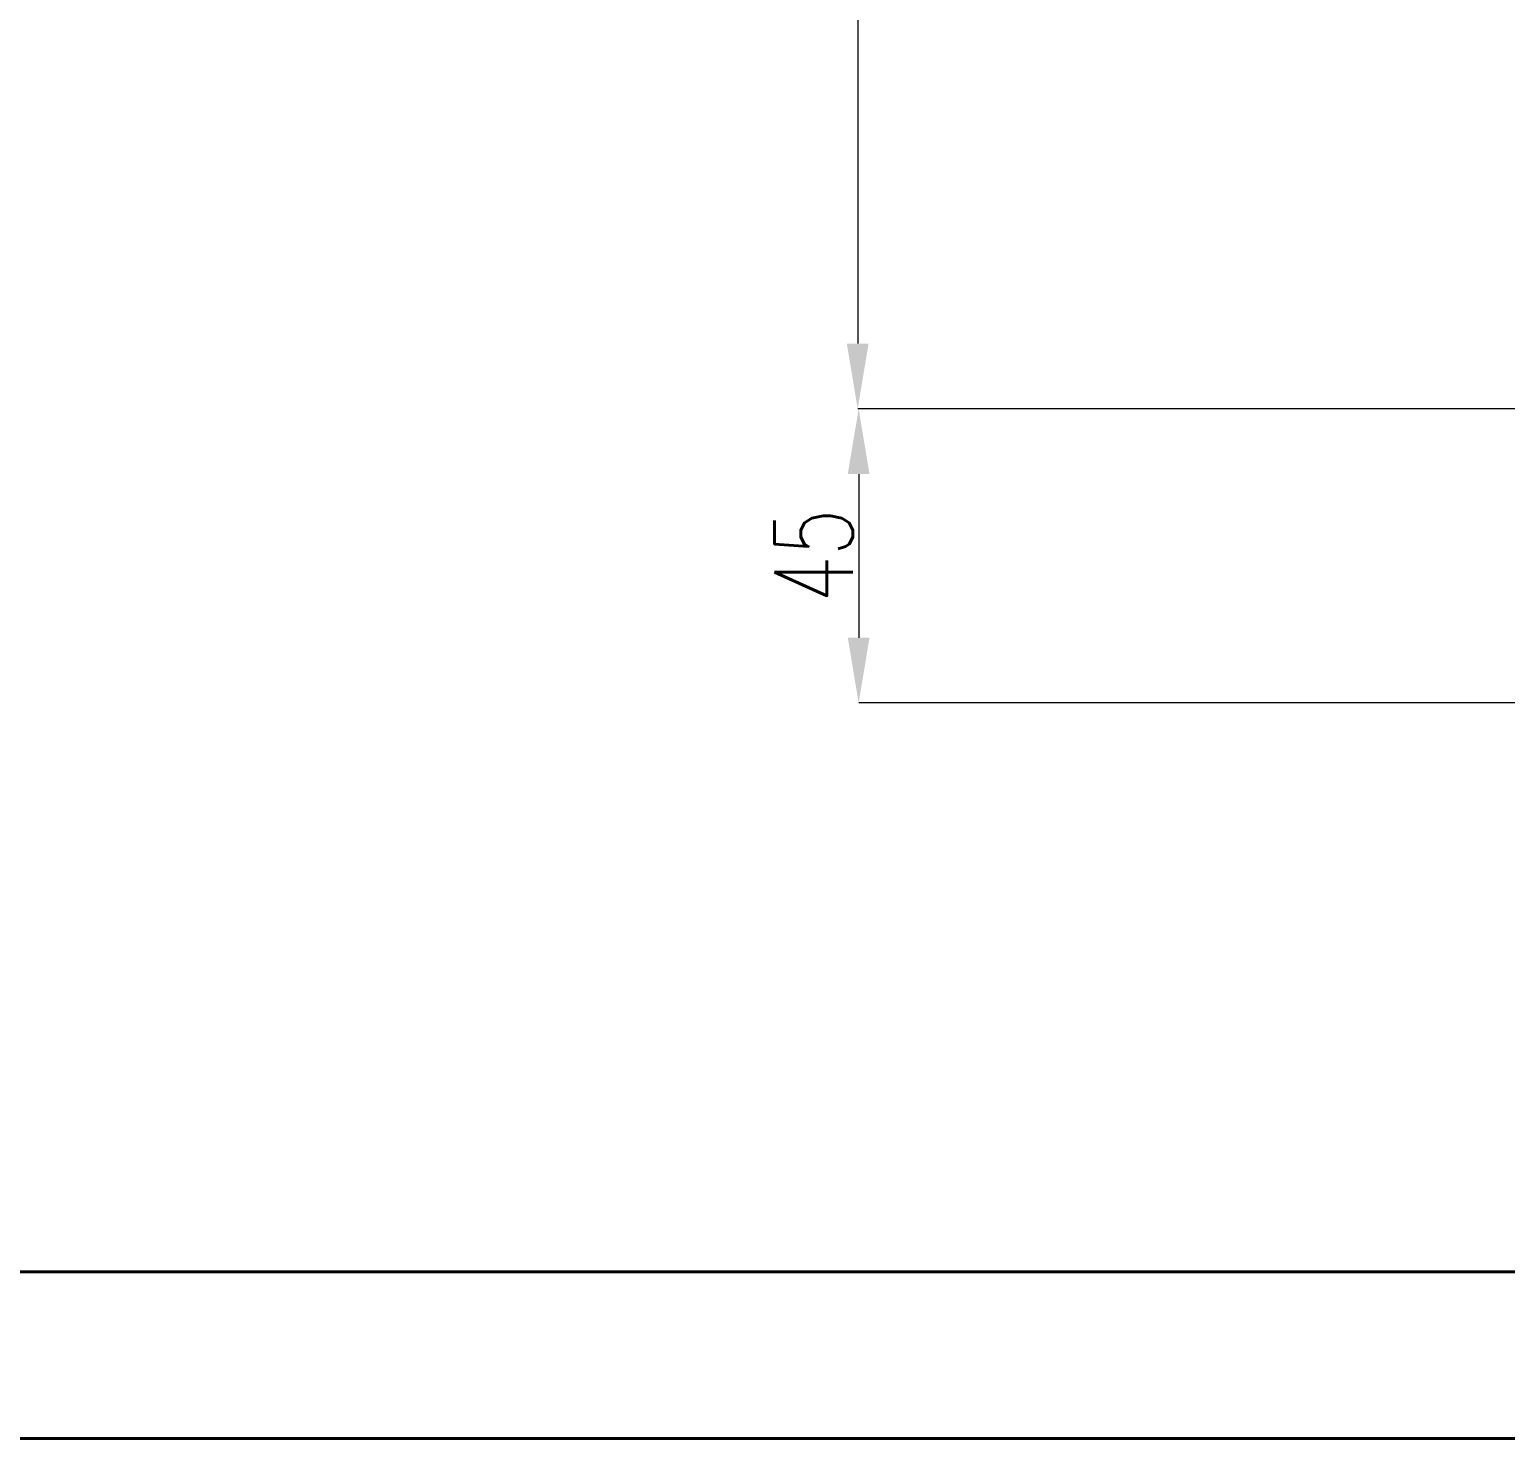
# Model space of a CAD drawing. Header units: millimetres. Extents: x 2271 to 4415, y 823 to 2339.
# Drawn here: x 2801.2 to 3027.4, y 823 to 1038.9 of the extents above; entities that cross this region are included whole.
import ezdxf

# ---------------------------------------------------------------- set-up
doc = ezdxf.new("R2010")
doc.units = ezdxf.units.MM
for name, color, linetype, lineweight in [('AM_5', 3, 'Continuous', 25), ('AM_BOR', 7, 'Continuous', 50), ('粗实线', 7, 'Continuous', 40)]:
    doc.layers.add(name, color=color, linetype=linetype, lineweight=lineweight)
doc.styles.add('SLDTEXTSTYLE1', font='txt.shx', dxfattribs={"width": 0.7, "bigfont": 'gbcbig.shx'})
doc.dimstyles.new('SLDDIMSTYLE12$0', dxfattribs={"dimtxt": 12, "dimasz": 10, "dimexe": 0, "dimexo": 0.0625, "dimgap": 0.875, "dimtad": 1, "dimdec": 1, "dimlfac": 1.8, "dimrnd": 1e-09, "dimzin": 12, "dimdsep": 46, "dimtxsty": 'SLDTEXTSTYLE1', "dimcen": 0.09, "dimdle": 8.16, "dimclrd": 3, "dimclre": 3, "dimadec": 0, "dimazin": 3, "dimtfac": 1, "dimtdec": 1, "dimtofl": 0, "dimtmove": 0, "dimatfit": 3, "dimfxl": 0, "dimfrac": 2, "dimtolj": 1, "dimlwd": 5, "dimlwe": 5, "dimarcsym": 0})

# ---------------------------------------------------------------- blocks, each defined once
blk = doc.blocks.new('*D202')
at = {"layer": 'AM_5', "color": 3, "lineweight": 5, "transparency": 16777216}
blk.add_line((3078.48, 1222.43), (2928.14, 1222.43), dxfattribs=at)
at = {"layer": 'AM_5', "color": 3, "linetype": 'Continuous', "lineweight": 5, "transparency": 16777216}
for p, q in [((2928.14, 1212.43), (2928.14, 990.8)), ((3057.77, 980.8), (2928.14, 980.8))]:
    blk.add_line(p, q, dxfattribs=at)
at = {"layer": 'AM_5', "color": 3, "transparency": 16777216}
for points in [[(2926.47, 1212.43), (2929.81, 1212.43), (2928.14, 1222.43)], [(2926.47, 990.8), (2929.81, 990.8), (2928.14, 980.8)]]:
    blk.add_solid(points, dxfattribs=at)
at = {"layer": 'Defpoints', "color": 0, "transparency": 16777216}
for p in [(3078.54, 1222.43), (2928.14, 980.8), (3057.83, 980.8)]:
    blk.add_point(p, dxfattribs=at)
at = {"layer": 'AM_5', "color": 0, "transparency": 16777216, "insert": (2921.27, 1054.72), "char_height": 12, "attachment_point": 5, "rotation": 90, "style": 'SLDTEXTSTYLE1'}
blk.add_mtext('\\A1;245', dxfattribs=at)
blk = doc.blocks.new('*D203')
at = {"layer": 'AM_5', "color": 3, "lineweight": 5, "transparency": 16777216}
blk.add_line((3057.74, 980.8), (2928.29, 980.8), dxfattribs=at)
at = {"layer": 'AM_5', "color": 3, "linetype": 'Continuous', "lineweight": 5, "transparency": 16777216}
for p, q in [((2928.29, 970.8), (2928.29, 945.73)), ((3056.85, 935.73), (2928.29, 935.73))]:
    blk.add_line(p, q, dxfattribs=at)
at = {"layer": 'AM_5', "color": 3, "transparency": 16777216}
for points in [[(2926.62, 970.8), (2929.95, 970.8), (2928.29, 980.8)], [(2926.62, 945.73), (2929.95, 945.73), (2928.29, 935.73)]]:
    blk.add_solid(points, dxfattribs=at)
at = {"layer": 'Defpoints', "color": 0, "transparency": 16777216}
for p in [(3057.8, 980.8), (2928.29, 935.73), (3056.91, 935.73)]:
    blk.add_point(p, dxfattribs=at)
at = {"layer": 'AM_5', "color": 0, "transparency": 16777216, "insert": (2921.41, 958.27), "char_height": 12, "attachment_point": 5, "rotation": 90, "style": 'SLDTEXTSTYLE1'}
blk.add_mtext('\\A1;45', dxfattribs=at)
blk = doc.blocks.new('rA3')
at = {"layer": '粗实线'}
for p, q in [((358.384, 129.26), (748.384, 129.26)), ((333.384, 124.26), (753.384, 124.26))]:
    blk.add_line(p, q, dxfattribs=at)

msp = doc.modelspace()

# ---------------------------------------------------------------- block references
at = {"layer": 'AM_BOR', "xscale": 5.104687500000001, "yscale": 5.104687500000001, "zscale": 5.104687500000001}
msp.add_blockref('rA3', (569.094, 188.726), dxfattribs=at)

# ---------------------------------------------------------------- dimensions: what is measured, and where the dimension line sits
at = {"layer": 'AM_5'}
dim = msp.add_linear_dim(base=(2928.14, 980.803), p1=(3078.542, 1222.429), p2=(3057.835, 980.803), angle=90, text='245', dimstyle='SLDDIMSTYLE12$0', override={"dimlfac": 1}, dxfattribs=at)
dim.commit()
dim.dimension.update_dxf_attribs({"geometry": '*D202', "text_midpoint": (2928.14, 1054.716), "dimtype": 160})
dim = msp.add_linear_dim(base=(2928.287, 935.731), p1=(3057.803, 980.804), p2=(3056.908, 935.731), angle=90, text='45', dimstyle='SLDDIMSTYLE12$0', override={"dimlfac": 1, "dimpost": ''}, dxfattribs=at)
dim.commit()
dim.dimension.update_dxf_attribs({"geometry": '*D203', "text_midpoint": (2921.412, 958.267)})

doc.saveas('drawing.dxf')
